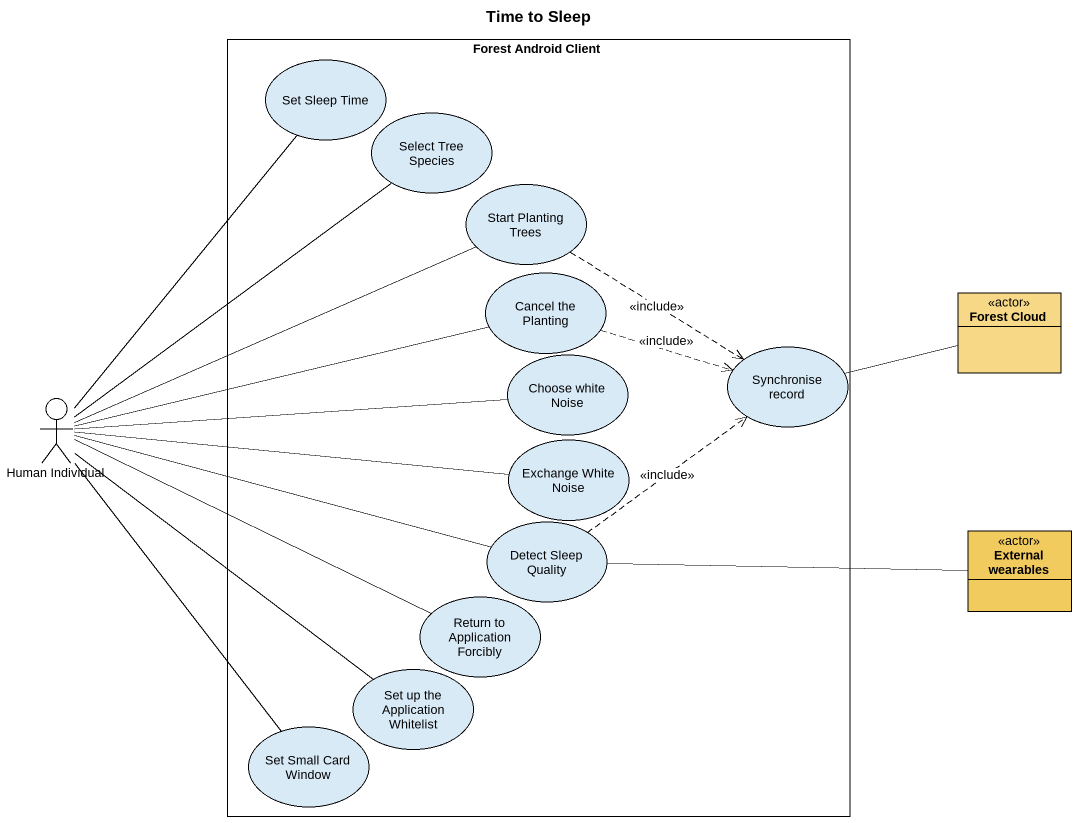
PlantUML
@startuml
title Time to Sleep
allowmixing
hide circle
hide empty members
rectangle "Forest Android Client" as Forest_Android_Client {
  usecase "Set Sleep Time" as Set_Sleep_Time
  usecase "Select Tree Species" as Select_Tree_Species
  usecase "Start Planting Trees" as Start_Planting_Trees
  usecase "Cancel the Planting" as Cancel_the_Planting
  usecase "Choose white Noise" as Choose_white_Noise
  usecase "Synchronise record" as Synchronise_record
  usecase "Exchange White Noise" as Exchange_White_Noise
  usecase "Detect Sleep Quality" as Detect_Sleep_Quality
  usecase "Return to Application Forcibly" as Return_to_Application
  usecase "Set up the Application Whitelist" as Set_up_the_Application
  usecase "Set Small Card Window" as Set_Small_Card_Window
}
class "Forest Cloud" as Forest_Cloud <<actor>> #F6D886
actor "Human Individual" as Human_Individual
class "External wearables" as External_wearables <<actor>> #F2CB5F
Start_Planting_Trees ..> Synchronise_record : <<include>>
Cancel_the_Planting .right.> Synchronise_record : <<include>>
Synchronise_record -right- Forest_Cloud
Human_Individual -up- Set_Sleep_Time
Human_Individual -up- Select_Tree_Species
Human_Individual -right- Start_Planting_Trees
Human_Individual -right- Cancel_the_Planting
Human_Individual -right- Choose_white_Noise
Human_Individual -right- Exchange_White_Noise
Human_Individual -right- Detect_Sleep_Quality
Human_Individual -right- Return_to_Application
Human_Individual -- Set_up_the_Application
Human_Individual -- Set_Small_Card_Window
Detect_Sleep_Quality .up.> Synchronise_record : <<include>>
Detect_Sleep_Quality -right- External_wearables
@enduml
